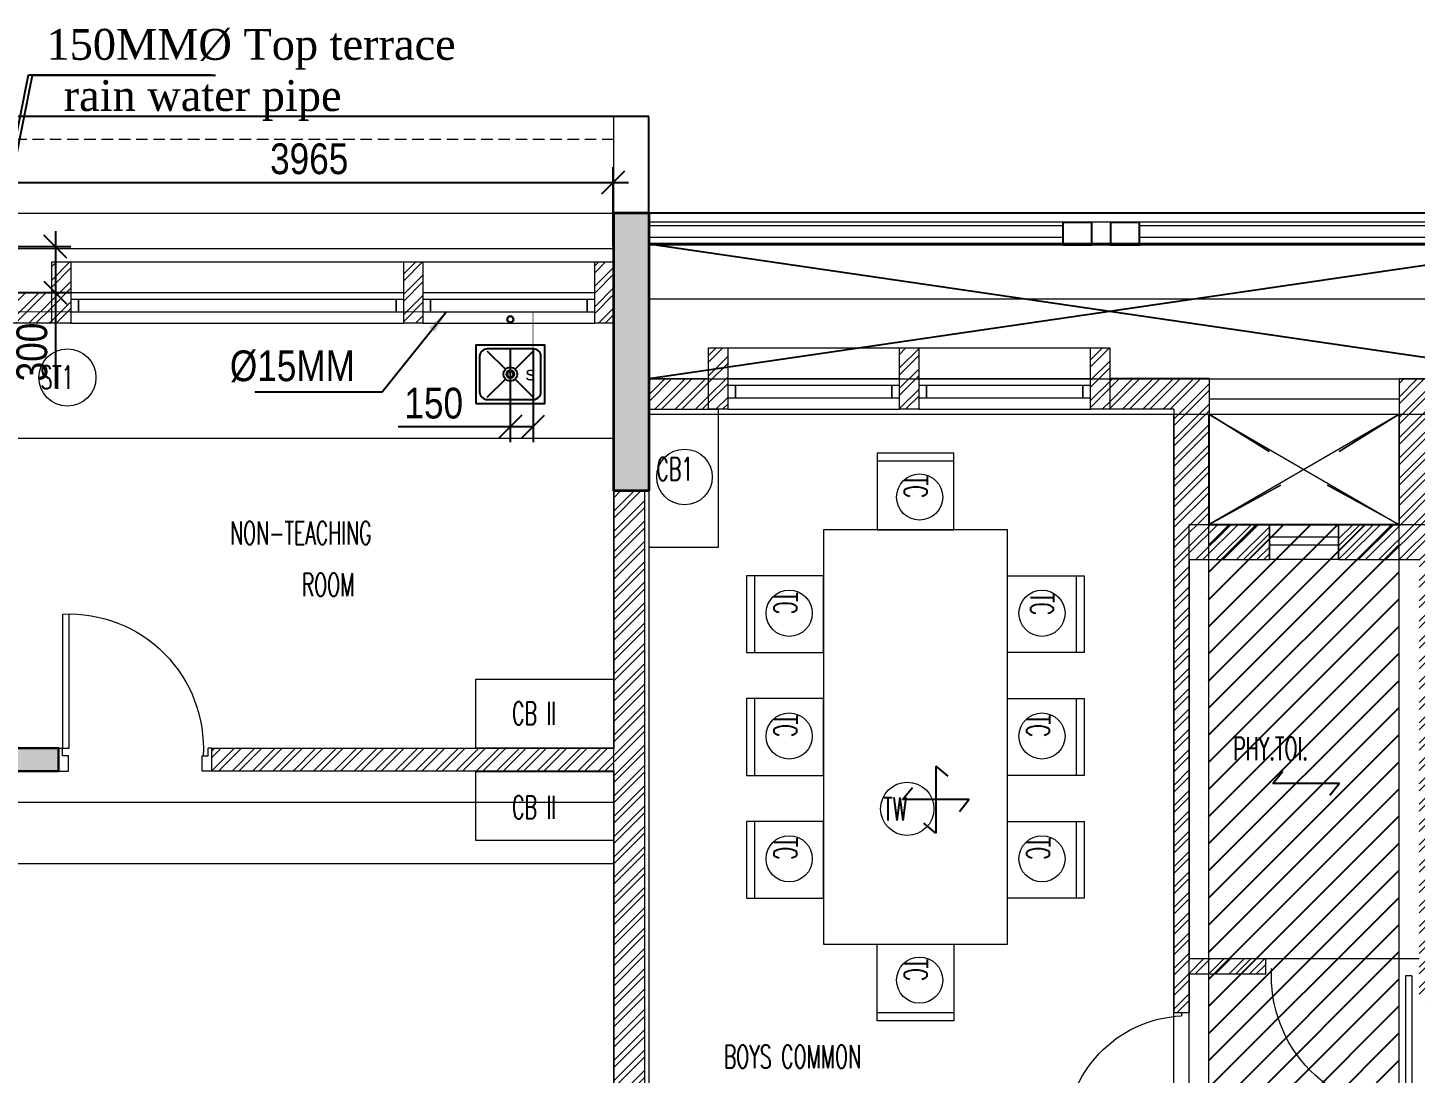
# Model space of a CAD drawing. Header units: inches. Extents: x 5899882 to 5988838, y -468923 to -96891.
# Drawn here: x 5958767 to 5967813, y -272692 to -265879 of the extents above; entities that cross this region are included whole.
import ezdxf

# ---------------------------------------------------------------- set-up
doc = ezdxf.new("R2010")
doc.units = ezdxf.units.IN
doc.header["$MEASUREMENT"] = 0
doc.linetypes.add('1', pattern=[0])
doc.linetypes.add('DASHED', pattern=[0.75, 0.5, -0.25])
doc.layers.get('Defpoints').update_dxf_attribs({"color": 8})
for name, color, linetype in [('0 slc Rwp sloape', 7, 'Continuous'), ('0- SLC ARCH LAYOUT', 7, 'Continuous'), ('0- SLC DIMENSION', 7, 'Continuous'), ('0-SLC RCC 2ND. FLOOR', 7, 'Continuous'), ('0-SLC-40 MM Waste water pipe', 3, 'Continuous'), ('0-SLC-DOMESTIC LINE', 5, 'DOMESTIC_LINE'), ('0-SLC-Toilet fixture', 5, 'Continuous'), ('CL', 7, 'Continuous'), ('P-TEXT', 7, 'Continuous')]:
    doc.layers.add(name, color=color, linetype=linetype)
for name, color, linetype, lineweight in [('ARCL-HATCH-B', 8, 'Continuous', 5), ('ARLC-COL', 8, 'Continuous', 30), ('ARLC-DIM0', 8, 'Continuous', 5), ('ARLC-DOOR-W', 8, 'Continuous', 5), ('ARLC-ELE0', 8, 'Continuous', 9), ('ARLC-FUR (NOMN)', 8, 'Continuous', 9), ('ARLC-FURN', 8, 'Continuous', 9), ('ARLC-GAS BURNER', 8, 'Continuous', 5), ('ARLC-GRILL', 8, 'Continuous', 9), ('ARLC-HATCH-C', 8, 'Continuous', 5), ('ARLC-RCC', 8, 'Continuous', 25), ('ARLC-SINK', 8, 'Continuous', 9), ('ARLC-TEXT0', 8, 'Continuous', 20), ('ARLC-WALL', 8, 'Continuous', 15), ('BEAM', 8, 'Continuous', 5)]:
    doc.layers.add(name, color=color, linetype=linetype, lineweight=lineweight)
doc.styles.add('ARIAL', font='tahoma.ttf')
doc.styles.add('RS', font='simplex8.shx', dxfattribs={"width": 0.6, "height": 150})
doc.styles.get("Standard").update_dxf_attribs({"font": 'arial.ttf'})
doc.styles.add('swis cn bt', font='swissc.ttf')
doc.linetypes.add('DOMESTIC_LINE', pattern='A,0.5,-0.2,["DWS",ARIAL,S=0.1,R=0,X=-0.1,Y=-0.05],-0.25', length=0.95)
doc.dimstyles.new('SLC', dxfattribs={"dimtxt": 200, "dimasz": 150, "dimexe": 100, "dimexo": 0, "dimgap": 50, "dimtad": 1, "dimdec": 0, "dimrnd": 5, "dimzin": 1, "dimdsep": 46, "dimtxsty": 'swis cn bt', "dimblk": 'OBLIQUE', "dimcen": 60, "dimdle": 100, "dimclrd": 256, "dimclre": 256, "dimclrt": 256, "dimazin": 0, "dimtfac": 1, "dimtdec": 0, "dimtofl": 0, "dimtmove": 0, "dimatfit": 3, "dimfxl": 0.18, "dimtolj": 1, "dimtzin": 0, "dimarcsym": 0})
doc.dimstyles.get("Standard").update_dxf_attribs({"dimtxt": 200, "dimasz": 200, "dimexe": 0.18, "dimexo": 0.0625, "dimgap": 0.09, "dimtad": 0, "dimdec": 0, "dimrnd": 5, "dimzin": 0, "dimdsep": 46, "dimtxsty": 'Standard', "dimblk": 'OBLIQUE', "dimcen": 0.09, "dimadec": 0, "dimazin": 0, "dimtfac": 1, "dimtdec": 0, "dimtofl": 0, "dimtmove": 0, "dimatfit": 3, "dimfxl": 1, "dimtolj": 1, "dimtzin": 0, "dimarcsym": 0})
pattern_1 = [(45, (-5806111.7, 109613.3), (-66.2912607, 66.2912607), []), (45, (-5806067.505, 109613.3), (-66.2912607, 66.2912607), [])]

# ---------------------------------------------------------------- blocks, each defined once
blk = doc.blocks.new('_OBLIQUE')
at = {"color": 0, "linetype": 'ByBlock'}
blk.add_line((-0.5, -0.5), (0.5, 0.5), dxfattribs=at)
blk = doc.blocks.new('sk')
for p, q in [((5826975.9, -135444.1), (5827094.1, -135562.3)), ((5827157.8, -135562.3), (5827275.9, -135444.1)), ((5826975.9, -135744.1), (5827094.1, -135625.9)), ((5827157.8, -135625.9), (5827275.9, -135744.1))]:
    blk.add_line(p, q)
for radius in [45, 25]:
    blk.add_circle((5827125.9, -135594.1), radius)
at = {"layer": 'ARLC-SINK'}
blk.add_lwpolyline([(5826900.9, -135784.1), (5827350.9, -135784.1), (5827350.9, -135404.1), (5826900.9, -135404.1)], close=True, dxfattribs=at)
blk.add_lwpolyline([(5826975.9, -135759.1), (5827275.9, -135759.1, 0.414214), (5827325.9, -135709.1), (5827325.9, -135479.1, 0.414214), (5827275.9, -135429.1), (5826975.9, -135429.1, 0.414214), (5826925.9, -135479.1), (5826925.9, -135709.1, 0.414214)], format="xyb", close=True, dxfattribs=at)
blk.add_text('s', height=90, dxfattribs=at).set_placement((5827225.2, -135634.2))
blk = doc.blocks.new('gfj')
at = {"layer": 'ARLC-DOOR-W', "ltscale": 0.1}
for p, q in [((5667.5729, -1069.5207), (5667.574, -1069.4807)), ((5668.3668, -1069.5207), (5667.5729, -1069.5207)), ((5668.3668, -1069.4807), (5667.574, -1069.4807)), ((5668.3668, -1069.4807), (5668.3668, -1069.5207)), ((5668.3272, -1070.3355), (5668.3272, -1070.3136))]:
    blk.add_line(p, q, dxfattribs=at)
blk.add_arc((5668.3668, -1069.5207), 0.7939, 180, 267.13689, dxfattribs=at)
blk = doc.blocks.new('gfhmk')
at = {"layer": 'ARLC-DOOR-W', "ltscale": 0.1}
for p, q in [((5733137, -36608), (5732262, -36608)), ((5733137, -36568), (5732262.9, -36568)), ((5733137, -36568), (5733137, -36608))]:
    blk.add_line(p, q, dxfattribs=at)
blk.add_arc((5733137, -36608), 875, 177.37973, 273.23303, dxfattribs=at)
blk = doc.blocks.new('A$7E4911DF166C')
at = {"layer": 'ARLC-DOOR-W'}
for p, q in [((2700, 150), (2700, 0)), ((3010, 150), (2885, 150)), ((2885, 150), (2885, 0)), ((3010, 150), (3010, 0)), ((3195, 150), (3195, 0)), ((3010, 0), (2885, 0))]:
    blk.add_line(p, q, dxfattribs=at)
at = {"layer": 'ARLC-GRILL'}
for p, q in [((2700, 150), (0, 150)), ((2700, 125), (0, 125)), ((6020.1, 150), (3195, 150)), ((6020.1, 125), (3195, 125)), ((2700, 50), (0, 50)), ((2700, 0), (0, 0)), ((6020.1, 50), (3195, 50)), ((6020.1, 0), (3195, 0))]:
    blk.add_line(p, q, dxfattribs=at)
at = {"layer": 'ARLC-RCC'}
for points in [[(2700, 150), (2885, 150), (2885, 0), (2700, 0)], [(3010, 150), (3195, 150), (3195, 0), (3010, 0)]]:
    blk.add_lwpolyline(points, close=True, dxfattribs=at)
blk = doc.blocks.new('jjuj')
at = {"layer": 'ARLC-DOOR-W', "ltscale": 0.1}
for p, q in [((5733136.3, -29654.3), (5733136.3, -29679.3)), ((5733286.3, -29654.3), (5733286.3, -29719.3))]:
    blk.add_line(p, q, dxfattribs=at)
blk.add_lwpolyline([(5733286.3, -29719.3), (5733186.3, -29719.3), (5733186.3, -29679.3), (5733136.3, -29679.3)], dxfattribs=at)
blk = doc.blocks.new('A$7E4912E372B3C2')
at = {"xscale": -1, "rotation": 89.99999999999987}
for name, p in [('gfhmk', (-36539.3, 5733286.3)), ('jjuj', (-29654.3, 5733286.3))]:
    blk.add_blockref(name, p, dxfattribs=at)
at = {"rotation": 270}
blk.add_blockref('jjuj', (30654.3, 5733286.3), dxfattribs=at)
blk = doc.blocks.new('dfg2154')
at = {"layer": 'ARLC-FURN'}
blk.add_line((5964549.4, -129276.7), (5965049.4, -129276.7), dxfattribs=at)
blk.add_lwpolyline([(5964549.4, -129328.8), (5965049.4, -129328.8), (5965049.4, -128828.8), (5964549.4, -128828.8)], close=True, dxfattribs=at)
blk = doc.blocks.new('A$C3DAD2E9A')
at = {"layer": 'ARCL-HATCH-B'}
h = blk.add_hatch(dxfattribs=at)
h.set_pattern_fill('ANSI32', color=256, scale=250)
h.set_pattern_definition(pattern_1)
h.paths.add_polyline_path([(13862.2, 6641.5), (13737.2, 6641.5), (13737.2, 6241.5), (13862.2, 6241.5)])
h = blk.add_hatch(dxfattribs=at)
h.set_pattern_fill('ANSI32', color=256, scale=250)
h.set_pattern_definition(pattern_1)
h.paths.add_polyline_path([(16157.2, 6641.5), (16032.2, 6641.5), (16032.2, 6396.5), (16032.2, 6396.5), (16032.2, 6316.5), (16032.2, 6241.5), (16157.2, 6241.5), (16157.2, 6316.5), (16157.2, 6316.5), (16157.2, 6396.5)])
h = blk.add_hatch(dxfattribs=at)
h.set_pattern_fill('ANSI32', color=256, scale=250)
h.set_pattern_definition(pattern_1)
h.paths.add_polyline_path([(17402.2, 6641.5), (17277.2, 6641.5), (17277.2, 6241.5), (17402.2, 6241.5)])
h = blk.add_hatch(dxfattribs=at)
h.set_pattern_fill('ANSI32', color=256, scale=250)
h.set_pattern_definition(pattern_1)
h.paths.add_polyline_path([(13737.2, 6441.5), (12842.2, 6441.5), (12842.2, 6241.5), (13737.2, 6241.5)])
h = blk.add_hatch(dxfattribs=at)
h.set_pattern_fill('ANSI32', color=256, scale=250)
h.set_pattern_definition(pattern_1)
h.paths.add_polyline_path([(18144.7, 6081.5), (18019.7, 6081.5), (18019.7, 5681.5), (18144.7, 5681.5), (18144.7, 5756.5), (18144.7, 5756.5), (18144.7, 5836.5)])
h = blk.add_hatch(dxfattribs=at)
h.set_pattern_fill('ANSI32', color=256, scale=250)
h.set_pattern_definition(pattern_1)
h.paths.add_polyline_path([(19389.7, 6081.5), (19264.7, 6081.5), (19264.7, 5681.5), (19389.7, 5681.5), (19389.7, 5756.5), (19389.7, 5756.5), (19389.7, 5836.5)])
h = blk.add_hatch(dxfattribs=at)
h.set_pattern_fill('ANSI32', color=256, scale=250)
h.set_pattern_definition(pattern_1)
h.paths.add_polyline_path([(20634.7, 6081.5), (20509.7, 6081.5), (20509.7, 5681.5), (20634.7, 5681.5)])
h = blk.add_hatch(dxfattribs=at)
h.set_pattern_fill('ANSI32', color=256, scale=250)
h.set_pattern_definition(pattern_1)
h.paths.add_polyline_path([(18019.7, 5881.5), (17632.2, 5881.5), (17632.2, 5681.5), (18019.7, 5681.5)])
h = blk.add_hatch(dxfattribs=at)
h.set_pattern_fill('ANSI32', color=256, scale=250)
h.set_pattern_definition(pattern_1)
h.paths.add_polyline_path([(21282.2, 5881.5), (20634.7, 5881.5), (20634.7, 5681.5), (21052.2, 5681.5), (21052.2, 1751.5), (21152.2, 1751.5), (21152.2, 2001.5), (21152.2, 4931.5), (21282.2, 4931.5)])
h = blk.add_hatch(dxfattribs=at)
h.set_pattern_fill('ANSI32', color=256, scale=250)
h.set_pattern_definition(pattern_1)
h.paths.add_polyline_path([(22752.2, 5726.5), (22752.2, 5726.5), (22752.2, 5806.5), (22752.2, 5881.5), (22522.2, 5881.5), (22522.2, 4931.5), (22752.2, 4931.5)])
h = blk.add_hatch(dxfattribs=at)
h.set_pattern_fill('ANSI32', color=256, scale=250)
h.set_pattern_definition(pattern_1)
h.paths.add_polyline_path([(17602.2, 5151.5), (17402.2, 5151.5), (17402.2, 3473.5), (15482.2, 3473.5), (15482.2, 3472), (14982.2, 3472), (14782.2, 3473.5), (14782.2, 3323.5), (17402.2, 3323.5), (17402.2, 851.5), (17602.2, 851.5)])
h = blk.add_hatch(dxfattribs=at)
h.set_pattern_fill('ANSI32', color=256, scale=250)
h.set_pattern_definition(pattern_1)
h.paths.add_polyline_path([(21677.2, 4931.5), (21284.9, 4931.5), (21282.2, 4930), (21282.2, 4931.5), (21152.2, 4931.5), (21152.2, 4701.5), (21677.2, 4701.5)])
h = blk.add_hatch(dxfattribs=at)
h.set_pattern_fill('ANSI32', color=256, scale=250)
h.set_pattern_definition(pattern_1)
h.paths.add_polyline_path([(22752.2, 4931.5), (22522.2, 4931.5), (22127.2, 4931.5), (22127.2, 4701.5), (22652.2, 4701.5), (22652.2, 1821.5), (22752.2, 1821.5)])
h = blk.add_hatch(dxfattribs=at)
h.set_pattern_fill('ANSI32', color=256, scale=250)
h.set_pattern_definition(pattern_1)
h.paths.add_polyline_path([(21652.2, 2101.5), (21152.2, 2101.5), (21152.2, 2001.5), (21652.2, 2001.5)])
at = {"layer": 'ARLC-HATCH-C', "ltscale": 0.1}
for points in [[(17402.2, 6211.5), (17402.2, 5151.5), (17602.2, 5151.5), (17632.2, 5151.5), (17632.2, 5651.5), (17632.2, 5851.5), (17632.2, 6961.5), (17402.2, 6961.5), (17402.2, 6611.5)], [(13482.2, 3473.5), (13782.2, 3473.5), (13782.2, 3323.5), (13482.2, 3323.5)]]:
    blk.add_hatch(color=256, dxfattribs=at).paths.add_polyline_path(points)
at = {"layer": 'ARLC-COL'}
for points in [[(17402.2, 6961.5), (17632.2, 6961.5), (17632.2, 5151.5), (17402.2, 5151.5)], [(13482.2, 3473.5), (13782.2, 3473.5), (13782.2, 3323.5), (13482.2, 3323.5)]]:
    blk.add_lwpolyline(points, close=True, dxfattribs=at)
at = {"layer": 'ARLC-DIM0', "ltscale": 0.1}
for p, q in [((21282.2, 5880), (22522.2, 5880)), ((21282.2, 5750), (22522.2, 5750)), ((21282.2, 5650), (22522.2, 5650)), ((21282.2, 5650), (21674.4, 5406.4)), ((22130, 5406.4), (22522.2, 5650)), ((21282.2, 4930), (21751.2, 5187.9)), ((22053.2, 5187.9), (22522.2, 4930))]:
    blk.add_line(p, q, dxfattribs=at)
at = {"layer": 'ARLC-DOOR-W'}
for p, q in [((20332.2, 6901.5), (20332.2, 6751.5)), ((20642.2, 6901.5), (20517.2, 6901.5)), ((20517.2, 6901.5), (20517.2, 6751.5)), ((20642.2, 6901.5), (20642.2, 6751.5)), ((20827.2, 6901.5), (20827.2, 6751.5)), ((20642.2, 6751.5), (20517.2, 6751.5)), ((22127.2, 4847.7), (21677.2, 4847.7)), ((22127.2, 4795.3), (21677.2, 4795.3))]:
    blk.add_line(p, q, dxfattribs=at)
for points in [[(13912.2, 6396.5), (13862.2, 6396.5), (13862.2, 6316.5), (13912.2, 6316.5)], [(15982.2, 6316.5), (15982.2, 6396.5), (13912.2, 6396.5), (13912.2, 6316.5)], [(16032.2, 6396.5), (15982.2, 6396.5), (15982.2, 6316.5), (16032.2, 6316.5)], [(16207.2, 6396.5), (16157.2, 6396.5), (16157.2, 6316.5), (16207.2, 6316.5)], [(17227.2, 6316.5), (17227.2, 6396.5), (16207.2, 6396.5), (16207.2, 6316.5)], [(17277.2, 6396.5), (17227.2, 6396.5), (17227.2, 6316.5), (17277.2, 6316.5)], [(18194.7, 5836.5), (18144.7, 5836.5), (18144.7, 5756.5), (18194.7, 5756.5)], [(19214.7, 5756.5), (19214.7, 5836.5), (18194.7, 5836.5), (18194.7, 5756.5)], [(19264.7, 5836.5), (19214.7, 5836.5), (19214.7, 5756.5), (19264.7, 5756.5)], [(19439.7, 5836.5), (19389.7, 5836.5), (19389.7, 5756.5), (19439.7, 5756.5)], [(20459.7, 5756.5), (20459.7, 5836.5), (19439.7, 5836.5), (19439.7, 5756.5)], [(20509.7, 5836.5), (20459.7, 5836.5), (20459.7, 5756.5), (20509.7, 5756.5)], [(22127.2, 4931.5), (22127.2, 4701.5), (21677.2, 4701.5), (21677.2, 4931.5)]]:
    blk.add_lwpolyline(points, close=True, dxfattribs=at)
at = {"layer": 'ARLC-ELE0'}
for p, q in [((9177.2, 6960), (17402.2, 6960)), ((16157.2, 6641.5), (17277.2, 6641.5)), ((23652.2, 6400), (17632.2, 6400))]:
    blk.add_line(p, q, dxfattribs=at)
at = {"layer": 'ARLC-ELE0', "ltscale": 0.006}
for p, q in [((13862.2, 6641.5), (16032.2, 6641.5)), ((16157.2, 6641.5), (17277.2, 6641.5)), ((13862.2, 6241.5), (16032.2, 6241.5)), ((16157.2, 6241.5), (17277.2, 6241.5)), ((18144.7, 6081.5), (19264.7, 6081.5)), ((19389.7, 6081.5), (20509.7, 6081.5)), ((18144.7, 5681.5), (19264.7, 5681.5)), ((19389.7, 5681.5), (20509.7, 5681.5))]:
    blk.add_line(p, q, dxfattribs=at)
at = {"layer": 'ARLC-ELE0', "ltscale": 0.1}
for p, q in [((21282.2, 5651.5), (21674.4, 5407.9)), ((22130, 5407.9), (22522.2, 5651.5)), ((21282.2, 4931.5), (21751.2, 5189.4)), ((22053.2, 5189.4), (22522.2, 4931.5))]:
    blk.add_line(p, q, dxfattribs=at)
at = {"layer": 'ARLC-FUR (NOMN)'}
for centre, radius in [((13839.5, 5888.1), 186.4), ((17862.8, 5240.3), 181.4), ((19395.5, 5109.6), 150.4), ((18545.5, 4352.1), 150.4), ((20193.4, 4352.1), 150.4), ((18545.5, 3552.1), 150.4), ((20193.4, 3552.1), 150.4), ((19315.1, 3077.9), 173.6), ((18545.5, 2752.1), 150.4), ((20193.4, 2752.1), 150.4), ((19395.5, 1961.6), 150.4)]:
    blk.add_circle(centre, radius, dxfattribs=at)
at = {"layer": 'ARLC-FURN'}
blk.add_line((17402.2, 5491.5), (8887.2, 5491.5), dxfattribs=at)
for points in [[(17632.2, 4781.5), (17632.2, 5681.5), (18082.2, 5681.5), (18082.2, 4781.5)], [(16502.2, 3922), (17402.2, 3922), (17402.2, 3472), (16502.2, 3472)], [(16502.2, 3322), (17402.2, 3322), (17402.2, 2872), (16502.2, 2872)]]:
    blk.add_lwpolyline(points, close=True, dxfattribs=at)
at = {"layer": 'ARLC-FURN', "ltscale": 0.1}
blk.add_lwpolyline([(19968, 4895.6), (18768, 4895.6), (18768, 2195.6), (19968, 2195.6), (19968, 4895.6)], dxfattribs=at)
at = {"layer": 'ARLC-HATCH-C'}
blk.add_lwpolyline([(17632.2, -348.5), (17632.2, -348.5), (17632.2, 701.5), (17632.2, 701.5), (20052.2, 701.5), (20052.2, 621.5), (21252.2, 621.5), (21252.2, 851.5), (21152.2, 851.5), (21152.2, 4931.5), (22522.2, 4931.5), (22752.2, 4931.5)], dxfattribs=at)
at = {"layer": 'ARLC-WALL'}
for p, q in [((12842.2, 6441.5), (13737.2, 6441.5)), ((13737.2, 6241.5), (12842.2, 6241.5))]:
    blk.add_line(p, q, dxfattribs=at)
at = {"layer": 'ARLC-WALL', "ltscale": 0.005}
for p, q in [((13862.2, 6441.5), (16032.2, 6441.5)), ((16157.2, 6441.5), (17277.2, 6441.5)), ((18144.7, 5881.5), (19264.7, 5881.5)), ((19389.7, 5881.5), (20509.7, 5881.5))]:
    blk.add_line(p, q, dxfattribs=at)
at = {"layer": 'ARLC-WALL', "ltscale": 0.1}
for p, q in [((17632.2, 5881.5), (18019.7, 5881.5)), ((21282.2, 5881.5), (20634.7, 5881.5)), ((21282.2, 5881.5), (21282.2, 4931.5)), ((22522.2, 5881.5), (22752.2, 5881.5)), ((22522.2, 5881.5), (22522.2, 4931.5)), ((17632.2, 5681.5), (18019.7, 5681.5)), ((21052.2, 5681.5), (20634.7, 5681.5)), ((21052.2, 5681.5), (21052.2, 1751.5)), ((17402.2, 5151.5), (17402.2, 3473.5)), ((17602.2, 5151.5), (17602.2, 851.5)), ((21282.2, 4931.5), (21677.2, 4931.5)), ((21677.2, 4931.5), (21677.2, 4701.5)), ((22127.2, 4931.5), (22522.2, 4931.5)), ((22127.2, 4701.5), (22127.2, 4931.5)), ((21152.2, 4701.5), (21152.2, 2101.5)), ((21152.2, 4701.5), (21677.2, 4701.5)), ((22127.2, 4701.5), (22652.2, 4701.5)), ((14782.2, 3473.5), (17402.2, 3473.5)), ((14782.2, 3323.5), (14782.2, 3473.5)), ((17402.2, 3323.5), (17402.2, 851.5)), ((21152.2, 2101.5), (21652.2, 2101.5)), ((21652.2, 2001.5), (21652.2, 2101.5)), ((21152.2, 2001.5), (21152.2, 1751.5)), ((21152.2, 2001.5), (21652.2, 2001.5)), ((21052.2, 1751.5), (21152.2, 1751.5))]:
    blk.add_line(p, q, dxfattribs=at)
at = {"layer": 'ARLC-WALL'}
for points in [[(13862.2, 6641.5), (13862.2, 6241.5), (13737.2, 6241.5), (13737.2, 6641.5)], [(16157.2, 6641.5), (16157.2, 6241.5), (16032.2, 6241.5), (16032.2, 6641.5)], [(17402.2, 6641.5), (17402.2, 6241.5), (17277.2, 6241.5), (17277.2, 6641.5)], [(18144.7, 6081.5), (18144.7, 5681.5), (18019.7, 5681.5), (18019.7, 6081.5)], [(19389.7, 6081.5), (19389.7, 5681.5), (19264.7, 5681.5), (19264.7, 6081.5)], [(20634.7, 6081.5), (20634.7, 5681.5), (20509.7, 5681.5), (20509.7, 6081.5)]]:
    blk.add_lwpolyline(points, close=True, dxfattribs=at)
at = {"layer": 'ARLC-WALL', "ltscale": 0.1}
for points in [[(13732.2, 3323.5), (13782.2, 3323.5)], [(17402.2, 3323.5), (14782.2, 3323.5)]]:
    blk.add_lwpolyline(points, dxfattribs=at)
at = {"layer": 'ARLC-WALL'}
blk.add_lwpolyline([(21652.2, 2101.5), (22652.2, 2101.5)], dxfattribs=at)
blk.add_blockref('A$7E4911DF166C', (17632.2, 6751.5))
at = {"xscale": -1, "rotation": 270}
blk.add_blockref('gfhmk', (59171.8, -5731148.1), dxfattribs=at)
at = {"layer": 'ARLC-DOOR-W'}
blk.add_blockref('A$7E4912E372B3C2', (13782.2, 3323.5), dxfattribs=at)
at = {"layer": 'ARLC-DOOR-W', "ltscale": 0.1, "xscale": -1000, "yscale": 1000, "zscale": 1000, "rotation": 180}
blk.add_blockref('gfj', (-5647225, -1068584.9), dxfattribs=at)
at = {"layer": 'ARLC-GAS BURNER'}
for p, rotation in [((5984167.4, -123933.2), 180), ((147596.8, 5969145), 270), ((147596.8, 5968345), 270), ((147596.8, 5967545), 270)]:
    blk.add_blockref('dfg2154', p, dxfattribs=dict(at, rotation=rotation))
at = {"layer": 'ARLC-GAS BURNER', "xscale": -1}
for p, rotation in [((-108860.8, 5969145), 90), ((-108860.8, 5968345), 90), ((-108860.8, 5967545), 90), ((5984167.4, 131024.4), 359.9999999999999)]:
    blk.add_blockref('dfg2154', p, dxfattribs=dict(at, rotation=rotation))
at = {"layer": 'ARLC-SINK'}
blk.add_blockref('sk', (-5810398.7, 141504.1), dxfattribs=at)
at = {"layer": 'ARLC-FUR (NOMN)', "style": 'RS', "width": 0.6}
for s, p in [('ST1', (13664, 5814.8)), ('CB1', (17679.1, 5217)), ('CB II', (16738.4, 3625.4)), ('CB II', (16738.4, 3013.2)), ('TW', (19158.1, 3000.7))]:
    blk.add_text(s, height=150, dxfattribs=at).set_placement(p)
for p in [(19295.2, 5247.1), (18445.2, 4489.7), (20117.7, 4483.2), (18445.2, 3689.7), (20093.1, 3689.7), (18445.2, 2889.7), (20093.1, 2889.7), (19295.2, 2099.2)]:
    blk.add_text('TC', height=150, rotation=270, dxfattribs=at).set_placement(p)
at = {"layer": 'ARLC-TEXT0', "style": 'RS', "width": 0.6}
for s, p in [('NON-TEACHING', (14900.1, 4800.9)), (' ROOM ', (15305.8, 4462.5)), ('PHY.TOI.', (21438.9, 3395.4)), ('BOYS COMMON', (18118.8, 1387.9))]:
    blk.add_text(s, height=150, dxfattribs=at).set_placement(p)
blk = doc.blocks.new('sink22')
at = {"color": 0}
for p, q in [((-150, 150), (-31.8, 31.8)), ((-150, 150), (-31.8, 31.8)), ((31.8, 31.8), (150, 150)), ((31.8, 31.8), (150, 150)), ((-150, -150), (-31.8, -31.8)), ((-150, -150), (-31.8, -31.8)), ((31.8, -31.8), (150, -150)), ((31.8, -31.8), (150, -150))]:
    blk.add_line(p, q, dxfattribs=at)
blk.add_lwpolyline([(-225, -190), (225, -190), (225, 190), (-225, 190)], close=True, dxfattribs=at)
blk.add_lwpolyline([(-150, -165), (150, -165, 0.414214), (200, -115), (200, 115, 0.414214), (150, 165), (-150, 165, 0.414214), (-200, 115), (-200, -115, 0.414214)], format="xyb", close=True, dxfattribs=at)
for radius in [45, 45, 25, 25]:
    blk.add_circle((0, 0), radius, dxfattribs=at)
blk = doc.blocks.new('GYS')
for p, q in [((6635556, -325051.9), (6635556, -325488.3)), ((6635556, -325051.9), (6635635, -325117)), ((6635556, -325488.3), (6635477, -325423.2))]:
    blk.add_line(p, q)
blk = doc.blocks.new('A$C77C3199A')
at = {"layer": 'ARLC-HATCH-C', "ltscale": 0.1}
blk.add_hatch(color=0, dxfattribs=at).paths.add_polyline_path([(17630, 6960), (17400, 6960), (17400, 5150), (17630, 5150)])
at = {"layer": 'CL'}
h = blk.add_hatch(dxfattribs=at)
h.set_pattern_fill('ANSI31', color=0, scale=1000, style=0)
h.set_pattern_definition([(45, (21280, 850), (-88.3883, 88.3883), [])])
h.paths.add_polyline_path([(22520, 4930), (21280, 4930), (21280, 850), (22520, 850)])
h.paths.add_polyline_path([(21621.6, 3349.7), (22231.9, 3349.7), (22231.9, 3637.7), (21621.6, 3637.7)], flags=24)
at = {"color": 7}
for p, q in [((17630, 6760), (23650, 5880)), ((23650, 6760), (17630, 5880))]:
    blk.add_line(p, q, dxfattribs=at)
at = {"layer": 'ARLC-COL', "color": 0}
blk.add_lwpolyline([(17400, 6960), (17630, 6960), (17630, 5150), (17400, 5150)], close=True, dxfattribs=at)
at = {"layer": 'ARLC-WALL', "color": 30, "linetype": 'DASHED', "ltscale": 150}
blk.add_line((17400, 7440), (200, 7440), dxfattribs=at)
at = {"layer": 'ARLC-WALL', "color": 30}
for p, q in [((9175, 6960), (17400, 6960)), ((9175, 6730), (17400, 6730)), ((17630, 5880), (23650, 5880)), ((17630, 5650), (23650, 5650)), ((21280, 5650), (22520, 4930)), ((21280, 4930), (22520, 5650)), ((17400, 3120), (8915, 3120)), ((17400, 2720), (8915, 2720))]:
    blk.add_line(p, q, dxfattribs=at)
at = {"layer": 'ARLC-WALL', "color": 30, "ltscale": 0.1}
for p, q in [((21050, 5650), (21050, 850)), ((21280, 5650), (21280, 850)), ((22520, 5650), (22520, 850)), ((17400, 5150), (17400, 850)), ((17630, 5150), (17630, 850))]:
    blk.add_line(p, q, dxfattribs=at)
at = {"layer": 'BEAM', "color": 0}
for p, q in [((17400, 7590), (17400, 6960)), ((17630, 7590), (17630, 6960))]:
    blk.add_line(p, q, dxfattribs=at)
at = {"layer": 'CL', "color": 0}
for p, q in [((17630, 7590), (200, 7590)), ((17630, 6960), (17630, 7590)), ((23880, 6960), (17630, 6960)), ((23650, 6760), (17630, 6760)), ((21280, 4930), (22520, 4930))]:
    blk.add_line(p, q, dxfattribs=at)
at = {"color": 0}
blk.add_blockref('GYS', (-6616054.5, 328407.5), dxfattribs=at)
at = {"color": 0, "rotation": 270}
for p in [(347185.9, 6638799.3), (344771.6, 6638693.5)]:
    blk.add_blockref('GYS', p, dxfattribs=at)
blk = doc.blocks.new('*D418')
at = {"layer": '0- SLC DIMENSION', "lineweight": -2, "transparency": 16777216}
for p, q in [((5958620.3, -267305), (5958620.3, -266786.6)), ((5962583.9, -267305), (5962583.9, -266786.6)), ((5958520.3, -266886.6), (5962683.9, -266886.6))]:
    blk.add_line(p, q, dxfattribs=at)
at = {"layer": 'Defpoints', "color": 0, "transparency": 16777216}
for p in [(5962583.9, -266886.6), (5958620.3, -267305), (5962583.9, -267305)]:
    blk.add_point(p, dxfattribs=at)
at = {"layer": '0- SLC DIMENSION', "lineweight": -2, "transparency": 16777216, "xscale": 150, "yscale": 150, "zscale": 150, "rotation": 180}
blk.add_blockref('_OBLIQUE', (5958620.3, -266886.6), dxfattribs=at)
at = {"layer": '0- SLC DIMENSION', "lineweight": -2, "transparency": 16777216, "xscale": 150, "yscale": 150, "zscale": 150}
blk.add_blockref('_OBLIQUE', (5962583.9, -266886.6), dxfattribs=at)
at = {"layer": '0- SLC DIMENSION', "transparency": 16777216, "insert": (5960602.1, -266734), "char_height": 200, "attachment_point": 5, "style": 'swis cn bt'}
blk.add_mtext('\\A1;3965', dxfattribs=at)
blk = doc.blocks.new('*D423')
at = {"layer": '0- SLC DIMENSION', "lineweight": -2, "transparency": 16777216}
for p, q in [((5958947.5, -267205), (5958947.5, -267605)), ((5958620.3, -267305), (5959047.5, -267305)), ((5958620.3, -267605), (5959047.5, -267605)), ((5958947.5, -267605), (5958947.5, -268229.6))]:
    blk.add_line(p, q, dxfattribs=at)
at = {"layer": 'Defpoints', "color": 0, "transparency": 16777216}
for p in [(5958620.3, -267305), (5958620.3, -267605), (5958947.5, -267605)]:
    blk.add_point(p, dxfattribs=at)
at = {"layer": '0- SLC DIMENSION', "lineweight": -2, "transparency": 16777216, "xscale": 150, "yscale": 150, "zscale": 150}
for p, rotation in [((5958947.5, -267305), 90), ((5958947.5, -267605), 270)]:
    blk.add_blockref('_OBLIQUE', p, dxfattribs=dict(at, rotation=rotation))
at = {"layer": '0- SLC DIMENSION', "transparency": 16777216, "insert": (5958795, -267992.3), "char_height": 200, "attachment_point": 5, "rotation": 90, "style": 'swis cn bt'}
blk.add_mtext('\\A1;300', dxfattribs=at)
blk = doc.blocks.new('*D572')
at = {"layer": '0- SLC DIMENSION', "lineweight": -2, "transparency": 16777216}
for p, q in [((5961913.3, -267971.5), (5961913.3, -268579)), ((5962061.5, -267971.5), (5962061.5, -268579)), ((5961913.3, -268479), (5961181.4, -268479)), ((5962061.5, -268479), (5961813.3, -268479))]:
    blk.add_line(p, q, dxfattribs=at)
at = {"layer": 'Defpoints', "color": 0, "transparency": 16777216}
for p in [(5961913.3, -267971.5), (5962061.5, -267971.5), (5962061.5, -268479)]:
    blk.add_point(p, dxfattribs=at)
at = {"layer": '0- SLC DIMENSION', "lineweight": -2, "transparency": 16777216, "xscale": 150, "yscale": 150, "zscale": 150, "rotation": 180}
blk.add_blockref('_OBLIQUE', (5961913.3, -268479), dxfattribs=at)
at = {"layer": '0- SLC DIMENSION', "lineweight": -2, "transparency": 16777216, "xscale": 150, "yscale": 150, "zscale": 150}
blk.add_blockref('_OBLIQUE', (5962061.5, -268479), dxfattribs=at)
at = {"layer": '0- SLC DIMENSION', "transparency": 16777216, "insert": (5961414, -268326.3), "char_height": 200, "attachment_point": 5, "style": 'swis cn bt'}
blk.add_mtext('\\A1;150', dxfattribs=at)

msp = doc.modelspace()

# ---------------------------------------------------------------- block references
at = {"layer": '0- SLC ARCH LAYOUT'}
msp.add_blockref('A$C3DAD2E9A', (5945186.1, -274046.5), dxfattribs=at)

# ---------------------------------------------------------------- next in the draw order: linework, layer by layer
at = {"layer": '0-SLC-40 MM Waste water pipe', "lineweight": 30}
for centre in [(5961913.3, -267779.3), (5961913.3, -268136.5)]:
    msp.add_circle(centre, 20, dxfattribs=at)
at = {"layer": '0-SLC-DOMESTIC LINE', "color": 5, "linetype": '1', "const_width": 5}
msp.add_lwpolyline([(5954711, -267730), (5962061.5, -267730), (5962061.5, -267971.5)], dxfattribs=at)

# ---------------------------------------------------------------- next in the draw order: block references
at = {"layer": '0-SLC RCC 2ND. FLOOR'}
msp.add_blockref('A$C77C3199A', (5945186.1, -274046.5), dxfattribs=at)
at = {"layer": '0-SLC-Toilet fixture', "color": 140}
msp.add_blockref('sink22', (5961913.3, -268136.5), dxfattribs=at)

# ---------------------------------------------------------------- next in the draw order: texts
at = {"layer": '0-SLC-DOMESTIC LINE', "linetype": '1', "insert": (5960085.4, -267981.9), "char_height": 200, "width": 687.595, "attachment_point": 1}
msp.add_mtext('{\\fSwis721 Cn BT|b0|i0|c0|p34;%%C15MM}', dxfattribs=at)
at = {"layer": 'P-TEXT', "color": 7, "char_height": 200, "width": 3434.546, "attachment_point": 4, "rotation": 360}
for insert in [(5958882.5, -266185.6), (5958882.5, -266187.1)]:
    msp.add_mtext('\\pi7.1136;{\\fTimes New Roman|b0|i0|c0|p18;\\C3;150MMØ Top terrace\\P\\pi43.542; rain water pipe }', dxfattribs=dict(at, insert=insert))

# ---------------------------------------------------------------- next in the draw order: dimensions: what is measured, and where the dimension line sits
at = {"layer": '0- SLC DIMENSION'}
for p2, distance, picture, middle in [((5962583.9, -267305), 418.4, '*D418', (5960602.1, -266734)), ((5958620.3, -267605), 327.2, '*D423', (5958795, -267992.3))]:
    dim = msp.add_aligned_dim(p1=(5958620.3, -267305), p2=p2, distance=distance, dimstyle='SLC', override={"dimfxl": 0}, dxfattribs=at)
    dim.commit()
    dim.dimension.update_dxf_attribs({"geometry": picture, "text_midpoint": middle})
dim = msp.add_linear_dim(base=(5962061.5, -268479), p1=(5961913.3, -267971.5), p2=(5962061.5, -267971.5), dimstyle='SLC', override={"dimfxl": 0}, dxfattribs=at)
dim.commit()
dim.dimension.update_dxf_attribs({"geometry": '*D572', "text_midpoint": (5961414, -268479), "dimtype": 160})

# ---------------------------------------------------------------- next in the draw order: leaders
at = {"layer": '0 slc Rwp sloape', "color": 2}
for points in [[(5958536.4, -267367.2), (5958772.8, -266185.6), (5959966.2, -266185.6)], [(5958562.1, -267370.2), (5958798.5, -266188.6), (5959991.9, -266188.6)]]:
    msp.add_leader(points, dimstyle='Standard', override={"dimasz": 200, "dimclrd": 3, "dimfxl": 0.18}, dxfattribs=at)
at = {"layer": '0-SLC-DOMESTIC LINE', "linetype": '1'}
msp.add_leader([(5961496.2, -267730), (5961078.6, -268253.4), (5960247.5, -268253.4)], dimstyle='SLC', override={"dimgap": 50, "dimtad": 0, "dimfxlon": 1}, dxfattribs=at)

doc.saveas('drawing.dxf')
